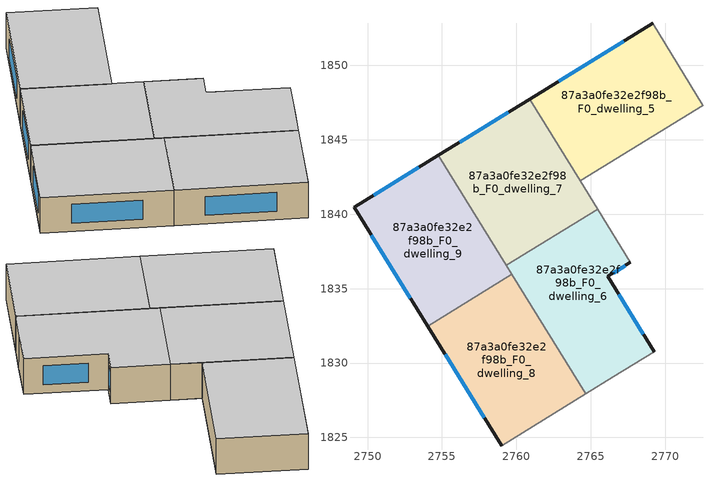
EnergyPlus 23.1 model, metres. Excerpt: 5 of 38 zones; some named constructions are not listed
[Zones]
87a3a0fe32e2f98b_F0_dwelling_5
 floor ground (EU_floor_Construction): 2769.16,1852.83 2772.54,1847.34 2764.28,1842.25 2760.9,1847.74 z0
 wall outside (EU_wall_Construction): 2769.16,1852.83 2760.9,1847.74 z0:3
 wall to 87a3a0fe32e2f98b_F0_dwelling_4 (EU_wall_Construction): 2764.28,1842.25 2772.54,1847.34 z0:3
 wall to 87a3a0fe32e2f98b_F0_dwelling_3 (EU_wall_Construction): 2772.54,1847.34 2769.16,1852.83 z0:3
 wall to 87a3a0fe32e2f98b_F0_dwelling_7 (EU_wall_Construction): 2760.9,1847.74 2764.28,1842.25 z0:3
 window (EU_Window_Construction): 2767.22,1851.63 2762.84,1848.94 z0.7:2.3
 ceiling to 87a3a0fe32e2f98b_F1_dwelling_5 (EU_floor_Construction): 2772.54,1847.34 2769.16,1852.83 2760.9,1847.74 2764.28,1842.25 z3
87a3a0fe32e2f98b_F0_dwelling_6
 floor ground (EU_floor_Construction): 2765.46,1840.34 2767.66,1836.75 2766.15,1835.82 2769.28,1830.76 2766.52,1829.07 2764.65,1827.92 2759.32,1836.56 z0
 wall outside (EU_wall_Construction): 2769.28,1830.76 2766.15,1835.82 2767.66,1836.75 z0:3
 wall to 87a3a0fe32e2f98b_F0_dwelling_7 (EU_wall_Construction): 2765.46,1840.34 2759.32,1836.56 z0:3
 wall adiabatic (EU_wall_Construction): 2764.65,1827.92 2766.52,1829.07 2769.28,1830.76 z0:3
 wall to 87a3a0fe32e2f98b_F0_dwelling_4 (EU_wall_Construction): 2767.66,1836.75 2765.46,1840.34 z0:3
 wall to 87a3a0fe32e2f98b_F0_dwelling_8 (EU_wall_Construction): 2759.7,1835.95 2764.65,1827.92 z0:3
 wall to 87a3a0fe32e2f98b_F0_dwelling_9 (EU_wall_Construction): 2759.32,1836.56 2759.7,1835.95 z0:3
 window (EU_Window_Construction): 2766.5,1836.04 2767.31,1836.54 / 2768.54,1831.95 2766.88,1834.63 z0.7:2.3
 ceiling to 87a3a0fe32e2f98b_F1_dwelling_6 (EU_floor_Construction): 2769.28,1830.76 2766.15,1835.82 2767.66,1836.75 2765.46,1840.34 2759.32,1836.56 2764.65,1827.92 2766.52,1829.07 z3
87a3a0fe32e2f98b_F0_dwelling_7
 floor ground (EU_floor_Construction): 2760.9,1847.74 2765.46,1840.34 2759.32,1836.56 2754.76,1843.96 z0
 wall outside (EU_wall_Construction): 2760.9,1847.74 2754.76,1843.96 z0:3
 wall to 87a3a0fe32e2f98b_F0_dwelling_9 (EU_wall_Construction): 2754.76,1843.96 2759.32,1836.56 z0:3
 wall to 87a3a0fe32e2f98b_F0_dwelling_4 (EU_wall_Construction): 2765.46,1840.34 2764.28,1842.25 z0:3
 window (EU_Window_Construction): 2759.46,1846.85 2756.2,1844.85 z0.7:2.3
 ceiling to 87a3a0fe32e2f98b_F1_dwelling_7 (EU_floor_Construction): 2765.46,1840.34 2760.9,1847.74 2754.76,1843.96 2759.32,1836.56 z3
87a3a0fe32e2f98b_F0_dwelling_8
 floor ground (EU_floor_Construction): 2759.7,1835.95 2764.65,1827.92 2759.01,1824.44 2754.04,1832.47 z0
 wall outside (EU_wall_Construction): 2754.04,1832.47 2759.01,1824.44 z0:3
 wall adiabatic (EU_wall_Construction): 2759.01,1824.44 2764.65,1827.92 z0:3
 wall to 87a3a0fe32e2f98b_F0_dwelling_9 (EU_wall_Construction): 2759.7,1835.95 2754.04,1832.47 z0:3
 window (EU_Window_Construction): 2755.21,1830.58 2757.84,1826.33 z0.7:2.3
 ceiling to 87a3a0fe32e2f98b_F1_dwelling_8 (EU_floor_Construction): 2764.65,1827.92 2759.7,1835.95 2754.04,1832.47 2759.01,1824.44 z3
87a3a0fe32e2f98b_F0_dwelling_9
 floor ground (EU_floor_Construction): 2754.76,1843.96 2759.7,1835.95 2754.04,1832.47 2749.09,1840.47 z0
 wall outside (EU_wall_Construction): 2754.76,1843.96 2749.09,1840.47 2754.04,1832.47 z0:3
 window (EU_Window_Construction): 2750.25,1838.59 2752.88,1834.35 / 2753.43,1843.14 2750.42,1841.29 z0.7:2.3
 ceiling to 87a3a0fe32e2f98b_F1_dwelling_9 (EU_floor_Construction): 2759.7,1835.95 2754.76,1843.96 2749.09,1840.47 2754.04,1832.47 z3
[SCHEDULE:FILE] Column Number=1; Rows to Skip at Top=0; Number of Hours of Data=8760; Column Separator=Comma; Interpolate to Timestep=No; Minutes per Item=60; Adjust Schedule for Daylight Savings=Yes
Name | File
EU_Step8_GainSchedule_87a3a0fe32e2f98b_F1_dwelling_2_f000 | ../../schedules/87a3a0fe32e2f98b/87a3a0fe32e2f98b_F1_dwelling_2_f000_gain.csv
EU_Step8_GainSchedule_87a3a0fe32e2f98b_F1_dwelling_3_f000 | ../../schedules/87a3a0fe32e2f98b/87a3a0fe32e2f98b_F1_dwelling_3_f000_gain.csv
EU_Step8_GainSchedule_87a3a0fe32e2f98b_F1_dwelling_4_f000 | ../../schedules/87a3a0fe32e2f98b/87a3a0fe32e2f98b_F1_dwelling_4_f000_gain.csv
EU_Step8_GainSchedule_87a3a0fe32e2f98b_F1_dwelling_5_f000 | ../../schedules/87a3a0fe32e2f98b/87a3a0fe32e2f98b_F1_dwelling_5_f000_gain.csv
EU_Step8_GainSchedule_87a3a0fe32e2f98b_F1_dwelling_6_f000 | ../../schedules/87a3a0fe32e2f98b/87a3a0fe32e2f98b_F1_dwelling_6_f000_gain.csv
EU_Step8_GainSchedule_87a3a0fe32e2f98b_F1_dwelling_7_f000 | ../../schedules/87a3a0fe32e2f98b/87a3a0fe32e2f98b_F1_dwelling_7_f000_gain.csv
EU_Step8_GainSchedule_87a3a0fe32e2f98b_F1_dwelling_8_f000 | ../../schedules/87a3a0fe32e2f98b/87a3a0fe32e2f98b_F1_dwelling_8_f000_gain.csv
EU_Step8_GainSchedule_87a3a0fe32e2f98b_F1_dwelling_9_f000 | ../../schedules/87a3a0fe32e2f98b/87a3a0fe32e2f98b_F1_dwelling_9_f000_gain.csv
EU_Step8_GainSchedule_87a3a0fe32e2f98b_F2_dwelling_0_f000 | ../../schedules/87a3a0fe32e2f98b/87a3a0fe32e2f98b_F2_dwelling_0_f000_gain.csv
EU_Step8_GainSchedule_87a3a0fe32e2f98b_F2_dwelling_1_f000 | ../../schedules/87a3a0fe32e2f98b/87a3a0fe32e2f98b_F2_dwelling_1_f000_gain.csv
EU_Step8_GainSchedule_87a3a0fe32e2f98b_F2_dwelling_2_f000 | ../../schedules/87a3a0fe32e2f98b/87a3a0fe32e2f98b_F2_dwelling_2_f000_gain.csv
EU_Step8_GainSchedule_87a3a0fe32e2f98b_F2_dwelling_3_f000 | ../../schedules/87a3a0fe32e2f98b/87a3a0fe32e2f98b_F2_dwelling_3_f000_gain.csv
EU_Step8_GainSchedule_87a3a0fe32e2f98b_F2_dwelling_4_f000 | ../../schedules/87a3a0fe32e2f98b/87a3a0fe32e2f98b_F2_dwelling_4_f000_gain.csv
EU_Step8_GainSchedule_87a3a0fe32e2f98b_F2_dwelling_5_f000 | ../../schedules/87a3a0fe32e2f98b/87a3a0fe32e2f98b_F2_dwelling_5_f000_gain.csv
EU_Step8_GainSchedule_87a3a0fe32e2f98b_F2_dwelling_6_f000 | ../../schedules/87a3a0fe32e2f98b/87a3a0fe32e2f98b_F2_dwelling_6_f000_gain.csv
EU_Step8_GainSchedule_87a3a0fe32e2f98b_F2_dwelling_7_f000 | ../../schedules/87a3a0fe32e2f98b/87a3a0fe32e2f98b_F2_dwelling_7_f000_gain.csv
EU_Step8_GainSchedule_87a3a0fe32e2f98b_F2_dwelling_8_f000 | ../../schedules/87a3a0fe32e2f98b/87a3a0fe32e2f98b_F2_dwelling_8_f000_gain.csv
